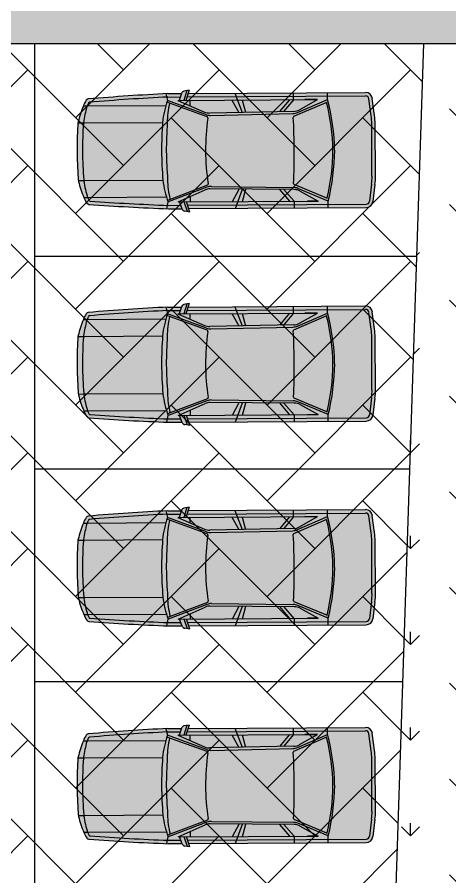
# Model space of a CAD drawing. Header units: inches. Extents: x 218041 to 238734, y -94371 to -86245.
# Drawn here: x 222565.3 to 222816.9, y -91824.4 to -91324.9 of the extents above; entities that cross this region are included whole.
import ezdxf

# ---------------------------------------------------------------- set-up
doc = ezdxf.new("R2010")
doc.units = ezdxf.units.IN
doc.header["$LTSCALE"] = 0.1
doc.header["$MEASUREMENT"] = 0
doc.layers.add('0 finos', color=250, linetype='Continuous')
doc.layers.add('dimension', color=5, linetype='Continuous')
pattern_1 = [(0, (-9206022.834, 3617324.486), (44.26229508, 29.50819672), [84.59016393, -3.93442623]), (0, (-9206067.097, 3617328.42), (44.26229508, 29.50819672), [84.59016393, -3.93442623]), (90, (-9206022.834, 3617324.486), (-44.26229508, 29.50819672), [-33.44262295, 25.5737705]), (90, (-9206026.77, 3617324.486), (-44.26229508, 29.50819672), [-33.44262295, 25.5737705])]

# ---------------------------------------------------------------- blocks, each defined once
blk = doc.blocks.new('carro')
at = {"lineweight": -3, "true_color": 0xffffff, "transparency": 33554687}
h = blk.add_hatch(color=7, dxfattribs=at)
h.dxf.hatch_style = 1
h.paths.add_polyline_path([(-0.239, 0.799), (-0.963, 0.794), (-0.979, 0.744), (-0.219, 0.749)], flags=17)
h.paths.add_polyline_path([(-0.258, 0.849), (-0.947, 0.845), (-0.963, 0.794), (-0.239, 0.799)])
h.paths.add_polyline_path([(0.609, 0.854), (-0.258, 0.849), (-0.239, 0.799), (0.61, 0.804)])
h.paths.add_polyline_path([(0.61, 0.804), (-0.239, 0.799), (-0.219, 0.749), (0.61, 0.754)], flags=17)
h.paths.add_polyline_path([(-0.149, 0.749), (-0.219, 0.749), (-0.148, 0.566), (-0.098, 0.567)], flags=17)
h.paths.add_polyline_path([(-0.219, 0.749), (-0.299, 0.748), (-0.198, 0.565), (-0.148, 0.566)], flags=17)
h.paths.add_polyline_path([(-1.063, 0.794), (-1.246, 0.793, 0.000111), (-1.262, 0.792), (-1.249, 0.743), (-0.674, 0.532, 0.093745), (-0.608, 0.521), (0.602, 0.549, 0.096429), (0.669, 0.564), (1.115, 0.756), (1.115, 0.806), (0.61, 0.804), (0.61, 0.754), (0.965, 0.756), (0.701, 0.605, -0.125245), (0.615, 0.581), (-0.626, 0.557, -0.107612), (-0.702, 0.571), (-1.099, 0.744), (-1.079, 0.744)])
h.paths.add_polyline_path([(-0.964, 0.889), (-1.007, 0.881, 0.275957), (-1.045, 0.847), (-1.079, 0.744), (-1.011, 0.744)])
h.paths.add_polyline_path([(-0.93, 0.895), (-0.964, 0.889), (-1.011, 0.744), (-0.979, 0.744)])
h.paths.add_polyline_path([(-1.219, 0.704), (-1.258, 0.718, 0.061826), (-1.323, 0.417, 0.041045), (-1.318, -0.433, 0.061826), (-1.25, -0.733), (-1.211, -0.718, -0.06128), (-1.249, -0.427, -0.041045), (-1.253, 0.412, -0.06128)])
h.paths.add_polyline_path([(-0.919, 0.745), (-1.099, 0.744), (-0.919, 0.665)], flags=17)
h.paths.add_polyline_path([(0.61, 0.754), (0.551, 0.753), (0.402, 0.577), (0.462, 0.578)], flags=17)
h.paths.add_polyline_path([(1.114, 0.856), (0.609, 0.854), (0.61, 0.804), (1.115, 0.806)])
h.paths.add_polyline_path([(1.676, 0.86), (1.114, 0.856), (1.115, 0.806), (1.676, 0.81, -0.378242), (1.726, 0.766), (1.759, 0.516, -0.031099), (1.767, 0.398), (1.771, -0.377, -0.031099), (1.765, -0.495), (1.735, -0.746, -0.378242), (1.686, -0.79), (1.124, -0.793), (1.124, -0.843), (1.686, -0.84, 0.378242), (1.785, -0.752), (1.814, -0.501, 0.031099), (1.821, -0.377), (1.817, 0.398, 0.031099), (1.809, 0.522), (1.776, 0.773, 0.378242)])
h.paths.add_polyline_path([(-1.274, 0.841, 0.008119), (-2.422, 0.764, 0.20461), (-2.452, 0.745, 0.063073), (-2.494, 0.661), (-2.439, 0.661, -0.045965), (-2.424, 0.694, -0.012695), (-2.416, 0.709, -0.234734), (-2.404, 0.715, -0.008082), (-1.262, 0.792)])
h.paths.add_polyline_path([(-1.047, 0.844), (-1.246, 0.843, 0.000197), (-1.274, 0.841), (-1.262, 0.792, -0.000111), (-1.246, 0.793), (-1.063, 0.794)])
h = blk.add_hatch(color=7, dxfattribs=at)
h.dxf.hatch_style = 1
h.paths.add_polyline_path([(1.219, 0.007, 0.058808), (1.115, 0.756), (0.669, 0.564, -0.096429), (0.602, 0.549), (-0.608, 0.521, -0.093745), (-0.674, 0.532), (-1.249, 0.743, 0.005187), (-1.258, 0.718), (-0.666, 0.502, -0.355359), (-0.653, 0.48, 0.075938), (-0.648, -0.488, -0.355359), (-0.661, -0.51), (-1.25, -0.733, 0.005187), (-1.241, -0.757), (-0.668, -0.54, -0.093745), (-0.602, -0.528), (0.608, -0.542, -0.096429), (0.676, -0.556), (1.124, -0.743, 0.058808)])
h.paths.add_polyline_path([(0.619, 0.004, 0.019683), (0.607, 0.493, -0.316887), (0.616, 0.508), (1.094, 0.714, -0.463254), (1.101, 0.711, -0.055587), (1.194, 0.007, -0.055587), (1.109, -0.698, -0.463254), (1.102, -0.701), (0.622, -0.501, -0.316887), (0.613, -0.486, 0.019683)], flags=0)
h.paths.add_polyline_path([(-0.653, 0.48, 0.355359), (-0.666, 0.502), (-1.219, 0.704, 0.06128), (-1.253, 0.412, 0.041045), (-1.249, -0.427, 0.06128), (-1.211, -0.718), (-0.661, -0.51, 0.355359), (-0.648, -0.488, -0.075938)])
h.paths.add_polyline_path([(-1.323, 0.417, -0.051116), (-1.275, 0.668), (-2.439, 0.661, 0.014996), (-2.443, 0.649, 0.030995), (-2.492, 0.418, 0.018088), (-2.493, 0.403, 0.040285), (-2.489, -0.432, 0.018088), (-2.487, -0.447, 0.032553), (-2.432, -0.689), (-1.267, -0.682, -0.051116), (-1.318, -0.433, -0.041045)])
h.paths.add_polyline_path([(-1.249, 0.743), (-1.262, 0.792, 0.008082), (-2.404, 0.715, 0.234734), (-2.416, 0.709, 0.012695), (-2.424, 0.694, 0.045965), (-2.439, 0.661), (-1.275, 0.668, -0.015864)])
h.paths.add_polyline_path([(-1.267, -0.682), (-2.432, -0.689, 0.000737), (-2.43, -0.695, 0.037545), (-2.429, -0.698, 0.033815), (-2.407, -0.737, 0.234734), (-2.396, -0.743, 0.008089), (-1.251, -0.807), (-1.241, -0.757, -0.015864)])
h.paths.add_polyline_path([(1.101, 0.711, 0.463254), (1.094, 0.714), (0.616, 0.508, 0.316887), (0.607, 0.493, -0.019683), (0.619, 0.004, -0.019683), (0.613, -0.486, 0.316887), (0.622, -0.501), (1.102, -0.701, 0.463254), (1.109, -0.698, 0.055587), (1.194, 0.007, 0.055587)], flags=16)
h.paths.add_polyline_path([(1.767, 0.398, 0.031099), (1.759, 0.516), (1.726, 0.766, 0.378242), (1.676, 0.81), (1.115, 0.806), (1.115, 0.756, -0.058808), (1.219, 0.007, -0.058808), (1.124, -0.743), (1.124, -0.793), (1.686, -0.79, 0.378242), (1.735, -0.746), (1.765, -0.495, 0.031099), (1.771, -0.377)])
h = blk.add_hatch(color=7, dxfattribs=at)
h.dxf.hatch_style = 1
h.paths.add_polyline_path([(-2.443, 0.649, -0.014996), (-2.439, 0.661), (-2.494, 0.661, 0.049407), (-2.57, 0.424, 0.017956), (-2.573, 0.41), (-2.493, 0.411, -0.009187), (-2.492, 0.418, -0.030995)])
h.paths.add_polyline_path([(-2.493, 0.403, -0.0089), (-2.493, 0.411), (-2.573, 0.41, 0.016943), (-2.574, 0.397, 0.039064), (-2.569, -0.426, 0.016943), (-2.568, -0.44), (-2.488, -0.439, -0.0089), (-2.489, -0.432, -0.040285)])
h.paths.add_polyline_path([(-2.487, -0.447, -0.009187), (-2.488, -0.439), (-2.568, -0.44, 0.017956), (-2.565, -0.454, 0.049407), (-2.487, -0.689), (-2.432, -0.689, -0.032553)])
h.paths.add_polyline_path([(-1.262, -0.856, -0.008132), (-2.413, -0.792, -0.20461), (-2.443, -0.773, -0.063073), (-2.487, -0.689), (-2.432, -0.689, 0.000737), (-2.43, -0.695, 0.037545), (-2.429, -0.698, 0.033815), (-2.407, -0.737, 0.234734), (-2.396, -0.743, 0.008089), (-1.251, -0.807)])
h.paths.add_polyline_path([(-1.071, -0.756), (-1.091, -0.756), (-0.695, -0.579, -0.107612), (-0.62, -0.564), (0.622, -0.574, -0.125245), (0.708, -0.597), (0.974, -0.744), (0.619, -0.746), (0.619, -0.796), (1.124, -0.793), (1.124, -0.743), (0.676, -0.556, 0.096429), (0.608, -0.542), (-0.602, -0.528, 0.093745), (-0.668, -0.54), (-1.241, -0.757), (-1.251, -0.807, 0.000105), (-1.237, -0.807), (-1.054, -0.806)])
h.paths.add_polyline_path([(-1.054, -0.806), (-1.237, -0.807, -0.000105), (-1.251, -0.807), (-1.262, -0.856, 0.000184), (-1.236, -0.857), (-1.037, -0.856)])
h.paths.add_polyline_path([(-0.211, -0.751), (-0.971, -0.756), (-0.954, -0.806), (-0.229, -0.801)], flags=17)
h.paths.add_polyline_path([(-0.911, -0.676), (-1.091, -0.756), (-0.911, -0.755)], flags=17)
h.paths.add_polyline_path([(-1.002, -0.756), (-1.071, -0.756), (-1.036, -0.859, 0.275957), (-0.996, -0.892), (-0.953, -0.9)])
h.paths.add_polyline_path([(-0.971, -0.756), (-1.002, -0.756), (-0.953, -0.9), (-0.92, -0.905)])
h.paths.add_polyline_path([(-0.229, -0.801), (-0.954, -0.806), (-0.937, -0.855), (-0.248, -0.851)])
h.paths.add_polyline_path([(0.619, -0.796), (-0.229, -0.801), (-0.248, -0.851), (0.619, -0.846)])
h.paths.add_polyline_path([(0.619, -0.746), (-0.211, -0.751), (-0.229, -0.801), (0.619, -0.796)], flags=17)
h.paths.add_polyline_path([(-0.092, -0.568), (-0.142, -0.568), (-0.211, -0.751), (-0.141, -0.751)], flags=17)
h.paths.add_polyline_path([(-0.142, -0.568), (-0.192, -0.567), (-0.291, -0.752), (-0.211, -0.751)], flags=17)
h.paths.add_polyline_path([(0.408, -0.572), (-0.092, -0.568), (-0.141, -0.751), (0.559, -0.747)], flags=17)
h.paths.add_polyline_path([(0.468, -0.573), (0.408, -0.572), (0.559, -0.747), (0.619, -0.746)], flags=17)
h.paths.add_polyline_path([(1.124, -0.793), (0.619, -0.796), (0.619, -0.846), (1.124, -0.843)])
h = blk.add_hatch(color=7, dxfattribs=at)
h.dxf.hatch_style = 1
h.paths.add_polyline_path([(-0.299, 0.748), (-0.919, 0.745), (-0.919, 0.665), (-0.702, 0.571, 0.107612), (-0.626, 0.557), (-0.198, 0.565)])
h.paths.add_polyline_path([(0.551, 0.753), (-0.149, 0.749), (-0.098, 0.567), (0.402, 0.577)])
h.paths.add_polyline_path([(0.965, 0.756), (0.61, 0.754), (0.462, 0.578), (0.615, 0.581, 0.125245), (0.701, 0.605)])
h = blk.add_hatch(color=7, dxfattribs=at)
h.dxf.hatch_style = 1
h.paths.add_polyline_path([(1.194, 0.007, 0.055587), (1.101, 0.711, 0.463254), (1.094, 0.714), (0.616, 0.508, 0.316887), (0.607, 0.493, -0.019683), (0.619, 0.004, -0.019683), (0.613, -0.486, 0.316887), (0.622, -0.501), (1.102, -0.701, 0.463254), (1.109, -0.698, 0.055587)])
h = blk.add_hatch(color=7, dxfattribs=at)
h.dxf.hatch_style = 1
h.paths.add_polyline_path([(0.708, -0.597, 0.125245), (0.622, -0.574), (0.468, -0.573), (0.619, -0.746), (0.974, -0.744)])
h.paths.add_polyline_path([(-0.192, -0.567), (-0.62, -0.564, 0.107612), (-0.695, -0.579), (-0.911, -0.676), (-0.911, -0.755), (-0.291, -0.752)])
at = {"layer": '0 finos', "color": 0}
for p, q in [((-0.93, 0.895), (-1.007, 0.881)), ((-0.93, 0.895), (-0.979, 0.744)), ((-1.274, 0.841), (-1.249, 0.743)), ((-1.246, 0.843), (-1.047, 0.844)), ((-1.246, 0.793), (-1.063, 0.794)), ((-1.045, 0.847), (-1.079, 0.744)), ((-0.964, 0.889), (-1.011, 0.744)), ((-0.963, 0.794), (1.676, 0.81)), ((-0.947, 0.845), (1.676, 0.86)), ((-0.258, 0.849), (-0.148, 0.566)), ((0.61, 0.754), (0.609, 0.854)), ((1.115, 0.756), (1.114, 0.856)), ((1.759, 0.516), (1.726, 0.766)), ((1.809, 0.522), (1.776, 0.773)), ((-2.494, 0.661), (-2.439, 0.661)), ((-2.439, 0.661), (-1.275, 0.668)), ((-0.666, 0.502), (-1.258, 0.718)), ((-0.674, 0.532), (-1.249, 0.743)), ((-1.099, 0.744), (0.965, 0.756)), ((-1.099, 0.744), (-0.702, 0.571)), ((-0.919, 0.745), (-0.919, 0.665)), ((-0.299, 0.748), (-0.198, 0.565)), ((-0.149, 0.749), (-0.098, 0.567)), ((0.551, 0.753), (0.402, 0.577)), ((0.61, 0.754), (0.462, 0.578)), ((0.616, 0.508), (1.094, 0.714)), ((0.669, 0.564), (1.115, 0.756)), ((0.701, 0.605), (0.965, 0.756)), ((0.965, 0.756), (0.778, 0.755)), ((0.615, 0.581), (-0.626, 0.557)), ((-0.608, 0.521), (0.602, 0.549)), ((-2.573, 0.41), (-2.493, 0.411)), ((-2.476, 0.411), (-1.323, 0.417)), ((1.771, -0.377), (1.767, 0.398)), ((1.821, -0.377), (1.817, 0.398)), ((-2.568, -0.44), (-2.488, -0.439)), ((-2.471, -0.439), (-1.318, -0.433)), ((1.102, -0.701), (0.622, -0.501)), ((1.765, -0.495), (1.735, -0.746)), ((1.814, -0.501), (1.785, -0.752)), ((-0.661, -0.51), (-1.25, -0.733)), ((-0.668, -0.54), (-1.241, -0.757)), ((-1.091, -0.756), (-0.695, -0.579)), ((0.622, -0.574), (-0.62, -0.564)), ((-0.602, -0.528), (0.608, -0.542)), ((-0.291, -0.752), (-0.192, -0.567)), ((-0.248, -0.851), (-0.142, -0.568)), ((-0.141, -0.751), (-0.092, -0.568)), ((0.559, -0.747), (0.408, -0.572)), ((0.619, -0.746), (0.468, -0.573)), ((1.124, -0.743), (0.676, -0.556)), ((0.708, -0.597), (0.974, -0.744)), ((-2.487, -0.689), (-2.432, -0.689)), ((-2.432, -0.689), (-1.267, -0.682)), ((-1.262, -0.856), (-1.241, -0.757)), ((-1.091, -0.756), (0.974, -0.744)), ((-1.036, -0.859), (-1.071, -0.756)), ((-0.953, -0.9), (-1.002, -0.756)), ((-0.92, -0.905), (-0.971, -0.756)), ((-0.911, -0.755), (-0.911, -0.676)), ((0.619, -0.746), (0.619, -0.846)), ((0.974, -0.744), (0.819, -0.745)), ((1.124, -0.843), (1.124, -0.743)), ((-1.237, -0.807), (-1.054, -0.806)), ((-1.236, -0.857), (-1.037, -0.856)), ((-0.954, -0.806), (1.686, -0.79)), ((-0.937, -0.855), (1.686, -0.84)), ((-0.92, -0.905), (-0.996, -0.892))]:
    blk.add_line(p, q, dxfattribs=at)
for centre, radius, start, end in [((-2.414, 0.72), 0.045, 99.6056, 145.8602), ((0.535, -34.533), 35.421, 92.8817, 94.7876), ((0.535, -34.583), 35.421, 92.8817, 94.7595), ((-0.998, 0.832), 0.05, 100.189, 161.8979), ((1.677, 0.76), 0.1, 7.4579, 90.3329), ((1.677, 0.76), 0.05, 7.4579, 90.3329), ((-1.339, 0.159), 1.259, 156.5474, 167.8615), ((-2.14, 0.534), 0.376, 145.8602, 160.2963), ((-0.601, 0.138), 1.911, 164.4728, 171.5741), ((-2.25, 0.596), 0.2, 150.5092, 164.4728), ((-2.14, 0.534), 0.326, 147.5998, 150.5092), ((-2.403, 0.7), 0.015, 94.7595, 147.5998), ((-0.078, 0.306), 1.25, 159.5351, 174.8753), ((-0.049, 0.42), 1.205, 166.3495, 180.3763), ((1.096, 0.709), 0.005, 13.9297, 113.3542), ((-2.008, -0.06), 3.203, 1.1964, 13.9297), ((-2.008, -0.06), 3.228, 1.1964, 14.6587), ((-0.63, 0.737), 0.18, 246.5804, 271.1487), ((-0.612, 0.701), 0.18, 249.9002, 271.3224), ((0.598, 0.729), 0.18, 271.3224, 293.3542), ((0.612, 0.761), 0.18, 271.1487, 299.704), ((0.817, 0.392), 0.95, 0.3329, 7.4579), ((0.817, 0.392), 1, 0.3329, 7.4579), ((2.688, 0.016), 5.275, 175.8587, 184.807), ((-2.375, 0.382), 0.2, 167.8615, 175.8587), ((2.688, 0.016), 5.195, 175.7191, 184.9467), ((-2.294, 0.389), 0.2, 171.5741, 175.7191), ((3.848, 0.022), 5.186, 175.6321, 185.0337), ((3.848, 0.022), 5.116, 175.6321, 185.0337), ((2.517, 0.015), 3.205, 171.6477, 189.0181), ((-0.673, 0.483), 0.02, 351.6477, 69.9002), ((0.622, 0.494), 0.015, 113.3542, 183.6852), ((-5.6, 0.093), 6.22, 359.1748, 3.6852), ((-5.599, -0.158), 6.22, 356.9806, 1.4909), ((-2.008, 0.037), 3.203, 346.7361, 359.4694), ((-2.008, 0.037), 3.228, 346.0071, 359.4694), ((0.822, -0.383), 0.95, 353.2079, 0.3329), ((0.822, -0.383), 1, 353.2079, 0.3329), ((-2.37, -0.41), 0.2, 184.807, 192.8043), ((-1.337, -0.175), 1.259, 192.8043, 204.1184), ((-2.289, -0.415), 0.2, 184.9467, 189.0917), ((-0.6, -0.145), 1.911, 189.0917, 196.7185), ((-0.074, -0.307), 1.25, 185.7904, 201.1307), ((-0.044, -0.42), 1.205, 180.2895, 194.3163), ((-0.668, -0.491), 0.02, 290.7656, 9.0181), ((0.628, -0.487), 0.015, 176.9806, 247.3115), ((-0.621, -0.744), 0.18, 89.5171, 114.0853), ((-0.604, -0.708), 0.18, 89.3433, 110.7656), ((0.606, -0.722), 0.18, 67.3115, 89.3433), ((0.621, -0.754), 0.18, 60.9617, 89.5171), ((-2.134, -0.558), 0.376, 200.3694, 214.8056), ((-2.406, -0.687), 0.025, 196.7185, 205.3192), ((-2.134, -0.558), 0.326, 205.3192, 213.066), ((-2.395, -0.728), 0.015, 213.066, 265.9063), ((0.133, 34.587), 35.421, 265.9063, 267.7841), ((1.104, -0.697), 0.005, 247.3115, 346.7361), ((1.685, -0.74), 0.05, 270.3329, 353.2079), ((1.685, -0.74), 0.1, 270.3329, 353.2079), ((-2.406, -0.748), 0.045, 214.8056, 261.0602), ((0.133, 34.537), 35.421, 265.8782, 267.7841), ((-0.988, -0.843), 0.05, 198.7678, 260.4768)]:
    blk.add_arc(centre, radius, start, end, dxfattribs=at)

msp = doc.modelspace()

# ---------------------------------------------------------------- hatches: boundary and pattern name
at = {"lineweight": -3, "true_color": 0xf7f281, "transparency": 33554687}
h = msp.add_hatch(dxfattribs=at)
h.set_pattern_fill('BRICK_UK_HIGH', color=51, scale=0.393443, pattern_type=2)
h.set_pattern_definition(pattern_1)
h.paths.add_polyline_path([(223995.984, -91289.845), (218966.692, -91289.845), (218966.692, -91340.206), (223995.984, -91340.206)])
at = {"lineweight": -3, "true_color": 0x636466, "transparency": 33554687}
h = msp.add_hatch(dxfattribs=at)
h.set_pattern_fill('AR-HBONE', color=251, scale=9.836066)
h.set_pattern_definition([(45, (-9206022.834, 3617324.486), (0, 55.64118934), [118.0327869, -39.3442623]), (135, (-9205995.014, 3617352.307), (4e-15, 55.64118934), [118.0327869, -39.3442623])])
h.paths.add_polyline_path([(222801.492, -91340.206), (220155.51, -91340.206), (222774.738, -92155.418)])
at = {"lineweight": -3, "true_color": 0xf7f281, "transparency": 33554687}
h = msp.add_hatch(dxfattribs=at)
h.set_pattern_fill('BRICK_UK_HIGH', color=51, scale=0.393443, pattern_type=2)
h.set_pattern_definition(pattern_1)
edge = h.paths.add_edge_path()
edge.add_spline(control_points=[(223004.258, -92120.381), (223019.547, -92111.469), (223037.947, -92111.087), (223053.578, -92118.788)], knot_values=[0, 0, 0, 0, 1, 1, 1, 1], degree=3, periodic=0)
edge.add_spline(control_points=[(223053.578, -92118.788), (223069.208, -92126.489), (223080.117, -92141.312), (223082.457, -92158.972)], knot_values=[0, 0, 0, 0, 1, 1, 1, 1], degree=3, periodic=0)
edge.add_line((223082.457, -92158.972), (223097.316, -92255.817))
edge.add_line((223097.316, -92255.817), (223197.906, -92287.125))
edge.add_line((223197.906, -92287.125), (223176.397, -92144.754))
edge.add_spline(control_points=[(223176.397, -92144.754), (223173.203, -92121.685), (223181.58, -92098.696), (223198.888, -92083.46)], knot_values=[0, 0, 0, 0, 1, 1, 1, 1], degree=3, periodic=0)
edge.add_spline(control_points=[(223198.888, -92083.46), (223202.013, -92080.71), (223205.352, -92078.28), (223208.855, -92076.182)], knot_values=[0.819468, 0.819468, 0.819468, 0.819468, 1, 1, 1, 1], degree=3, periodic=0)
edge.add_arc((223332.287, -91806.53), 296.56, 208.80625, 245.4043, ccw=False)
edge.add_spline(control_points=[(223072.425, -91949.427), (223067.721, -91958.283), (223061.013, -91966.24), (223052.497, -91972.615)], knot_values=[0, 0, 0, 0, 0.3528402, 0.3528402, 0.3528402, 0.3528402], degree=3, periodic=0)
edge.add_line((223052.497, -91972.615), (222961.604, -92035.58))
edge.add_line((222961.604, -92035.58), (222868.679, -92096.515))
edge.add_line((222868.679, -92096.515), (222774.738, -92155.418))
edge.add_line((222774.738, -92155.418), (222897.459, -92193.614))
edge.add_line((222897.459, -92193.614), (223004.258, -92120.381))
edge = h.paths.add_edge_path()
edge.add_spline(control_points=[(223619.815, -91733.896), (223632.839, -91704.339), (223664.358, -91691.26), (223691.799, -91702.473)], knot_values=[0, 0, 0, 0, 0.9792378, 0.9792378, 0.9792378, 0.9792378], degree=3, periodic=0)
edge.add_line((223691.799, -91702.473), (223969.322, -91789.55))
edge.add_line((223969.322, -91789.55), (223975.13, -91691.67))
edge.add_line((223975.13, -91691.67), (223720.235, -91612.087))
edge.add_spline(control_points=[(223720.235, -91612.087), (223703.856, -91606.796), (223690.868, -91593.757), (223685.638, -91577.136)], knot_values=[0, 0, 0, 0, 1, 1, 1, 1], degree=3, periodic=0)
edge.add_spline(control_points=[(223685.638, -91577.136), (223680.407, -91560.514), (223683.587, -91542.387), (223693.831, -91528.81)], knot_values=[0, 0, 0, 0, 1, 1, 1, 1], degree=3, periodic=0)
edge.add_line((223693.831, -91528.81), (223753.242, -91466.353))
edge.add_line((223753.242, -91466.353), (223811.637, -91402.372))
edge.add_line((223811.637, -91402.372), (223866.46, -91340.206))
edge.add_line((223866.46, -91340.206), (223735.481, -91340.206))
edge.add_line((223735.481, -91340.206), (223673.519, -91411.512))
edge.add_line((223673.519, -91411.512), (223608.015, -91483.617))
edge.add_line((223608.015, -91483.617), (223540.987, -91554.2))
edge.add_spline(control_points=[(223540.987, -91554.2), (223532.702, -91562.163), (223522.79, -91567.75), (223512.226, -91570.798)], knot_values=[0.6094731, 0.6094731, 0.6094731, 0.6094731, 1, 1, 1, 1], degree=3, periodic=0)
edge.add_arc((223332.287, -91806.53), 296.56, 14.17716, 52.64475, ccw=False)
edge = h.paths.add_edge_path()
edge.add_spline(control_points=[(223512.226, -91570.798), (223495.74, -91575.555), (223477.666, -91574.13), (223461.711, -91565.906)], knot_values=[0, 0, 0, 0, 0.6094731, 0.6094731, 0.6094731, 0.6094731], degree=3, periodic=0)
edge.add_line((223461.711, -91565.906), (223461.711, -91539.702))
edge.add_arc((223332.287, -91806.53), 296.56, 64.12458, 180)
edge.add_arc((223332.287, -91806.53), 296.56, 180, 198.16288)
edge.add_line((223050.504, -91898.974), (223075.064, -91890.787))
edge.add_spline(control_points=[(223075.064, -91890.787), (223075.576, -91892.359), (223076.173, -91894.133), (223076.894, -91895.842)], knot_values=[0, 0, 0, 0, 1, 1, 1, 1], degree=3, periodic=0)
edge.add_spline(control_points=[(223076.894, -91895.842), (223082.944, -91913.917), (223081.054, -91933.184), (223072.425, -91949.427)], knot_values=[0.3528402, 0.3528402, 0.3528402, 0.3528402, 1, 1, 1, 1], degree=3, periodic=0)
edge.add_arc((223332.287, -91806.53), 296.56, 208.80625, 245.4043)
edge.add_spline(control_points=[(223208.855, -92076.182), (223224.759, -92066.659), (223244.067, -92063.972), (223262.24, -92069.146)], knot_values=[0, 0, 0, 0, 0.819468, 0.819468, 0.819468, 0.819468], degree=3, periodic=0)
edge.add_line((223262.24, -92069.146), (223262.24, -92094.699))
edge.add_arc((223332.287, -91806.53), 296.56, 256.33778, 360)
edge.add_arc((223332.287, -91806.53), 296.56, 0, 52.64475)
h.paths.add_polyline_path([(223538.448, -91806.53, -1), (223126.126, -91806.53, -1)], flags=16)
h.paths.add_polyline_path([(223515.598, -91806.53, -1), (223148.976, -91806.53, -1)], flags=0)
h.paths.add_polyline_path([(223238.506, -91846.087), (223425.8, -91846.087), (223425.8, -91763.643), (223238.506, -91763.643)], flags=8)
at = {"lineweight": -3, "transparency": 33554687}
h = msp.add_hatch(dxfattribs=at)
h.set_pattern_fill('GRASS', color=3, scale=39.344262)
h.set_pattern_definition([(90, (-9206022.834, 3617324.486), (-27.82059466, 27.82059466), [7.37704918, -48.26414018]), (45, (-9206022.834, 3617324.486), (-27.82059467, 27.82059467), [7.37704918, -31.96721311]), (135, (-9206022.834, 3617324.486), (-27.82059467, -27.82059467), [7.37704918, -31.96721311])])
edge = h.paths.add_edge_path()
edge.add_line((222774.738, -92155.418), (222868.679, -92096.515))
edge.add_line((222868.679, -92096.515), (222961.604, -92035.58))
edge.add_line((222961.604, -92035.58), (223052.497, -91972.615))
edge.add_spline(control_points=[(223052.497, -91972.615), (223061.013, -91966.24), (223067.721, -91958.283), (223072.425, -91949.427)], knot_values=[0, 0, 0, 0, 0.3528402, 0.3528402, 0.3528402, 0.3528402], degree=3, periodic=0)
edge.add_arc((223332.287, -91806.53), 296.56, 180, 208.80625, ccw=False)
edge.add_arc((223332.287, -91806.53), 296.56, 52.64475, 180, ccw=False)
edge.add_spline(control_points=[(223512.226, -91570.798), (223522.79, -91567.75), (223532.702, -91562.163), (223540.987, -91554.2)], knot_values=[0.6094731, 0.6094731, 0.6094731, 0.6094731, 1, 1, 1, 1], degree=3, periodic=0)
edge.add_line((223540.987, -91554.2), (223608.015, -91483.617))
edge.add_line((223608.015, -91483.617), (223673.519, -91411.512))
edge.add_line((223673.519, -91411.512), (223735.481, -91340.206))
edge.add_line((223735.481, -91340.206), (222801.492, -91340.206))
edge.add_line((222801.492, -91340.206), (222774.738, -92155.418))
edge = h.paths.add_edge_path()
edge.add_spline(control_points=[(223208.855, -92076.182), (223205.352, -92078.28), (223202.013, -92080.71), (223198.888, -92083.46)], knot_values=[0.819468, 0.819468, 0.819468, 0.819468, 1, 1, 1, 1], degree=3, periodic=0)
edge.add_spline(control_points=[(223198.888, -92083.46), (223181.58, -92098.696), (223173.203, -92121.685), (223176.397, -92144.754)], knot_values=[0, 0, 0, 0, 1, 1, 1, 1], degree=3, periodic=0)
edge.add_line((223176.397, -92144.754), (223197.906, -92287.125))
edge.add_line((223197.906, -92287.125), (223926.345, -92513.845))
edge.add_line((223926.345, -92513.845), (223969.322, -91789.55))
edge.add_line((223969.322, -91789.55), (223691.799, -91702.473))
edge.add_spline(control_points=[(223691.799, -91702.473), (223664.358, -91691.26), (223632.839, -91704.339), (223619.815, -91733.896)], knot_values=[0, 0, 0, 0, 0.9792378, 0.9792378, 0.9792378, 0.9792378], degree=3, periodic=0)
edge.add_arc((223332.287, -91806.53), 296.56, 0, 14.17716, ccw=False)
edge.add_arc((223332.287, -91806.53), 296.56, -114.5957, 0, ccw=False)
edge = h.paths.add_edge_path()
edge.add_line((223975.13, -91691.67), (223995.984, -91340.206))
edge.add_line((223995.984, -91340.206), (223866.46, -91340.206))
edge.add_line((223866.46, -91340.206), (223811.637, -91402.372))
edge.add_line((223811.637, -91402.372), (223753.242, -91466.353))
edge.add_line((223753.242, -91466.353), (223693.831, -91528.81))
edge.add_spline(control_points=[(223693.831, -91528.81), (223683.587, -91542.387), (223680.407, -91560.514), (223685.638, -91577.136)], knot_values=[0, 0, 0, 0, 1, 1, 1, 1], degree=3, periodic=0)
edge.add_spline(control_points=[(223685.638, -91577.136), (223690.868, -91593.757), (223703.856, -91606.796), (223720.235, -91612.087)], knot_values=[0, 0, 0, 0, 1, 1, 1, 1], degree=3, periodic=0)
edge.add_line((223720.235, -91612.087), (223975.13, -91691.67))

# ---------------------------------------------------------------- linework, layer by layer
at = {"lineweight": -3}
for p, q in [((222575.656, -92093.455), (222575.656, -91340.206)), ((222575.656, -91340.206), (222801.492, -91340.206)), ((222801.492, -91340.206), (222774.738, -92155.418)), ((222575.656, -91463.747), (222797.438, -91463.747)), ((222575.656, -91587.288), (222793.384, -91587.288)), ((222575.656, -91710.829), (222789.329, -91710.829))]:
    msp.add_line(p, q, dxfattribs=at)
at = {"layer": 'dimension', "color": 18, "lineweight": 30, "true_color": 0x000000}
msp.add_line((218966.692, -91340.206), (223995.984, -91340.206), dxfattribs=at)

# ---------------------------------------------------------------- block references
at = {"linetype": 'ByBlock', "xscale": 39.34426229504204, "yscale": 39.34426229504204, "zscale": 39.34426229504204}
for p in [(222701.934, -91402.49), (222701.934, -91526.54), (222701.934, -91644.859), (222701.934, -91771.392)]:
    msp.add_blockref('carro', p, dxfattribs=at)

doc.saveas('drawing.dxf')
